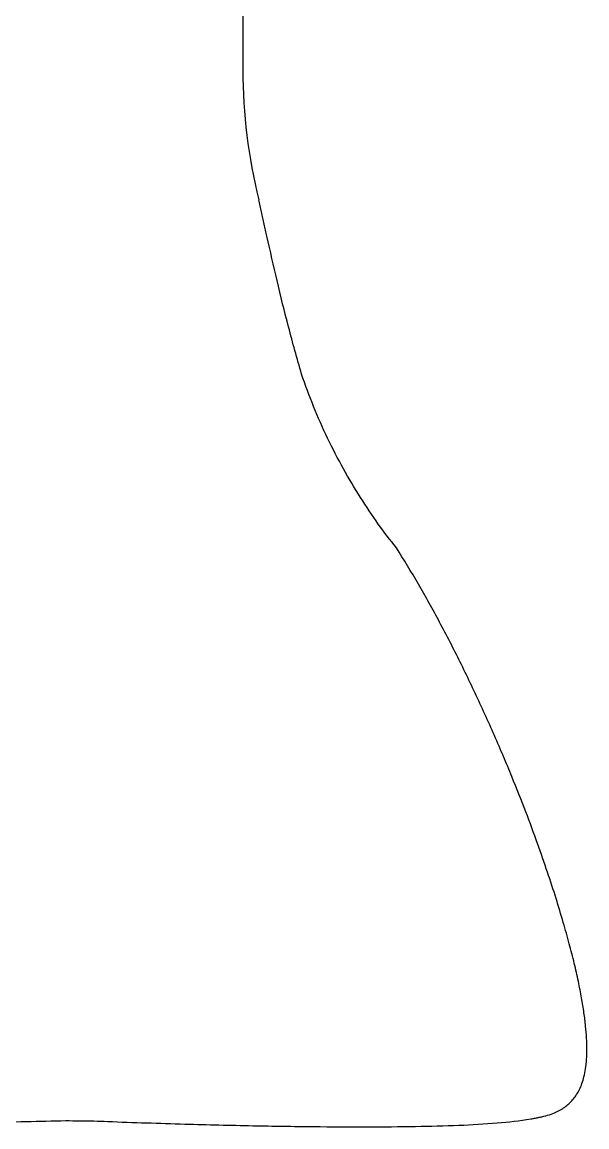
# Model space of a CAD drawing. Header units: millimetres. Extents: x 156850 to 204135, y 56350 to 74150.
# Drawn here: x 174329.7 to 174414, y 60033.4 to 60198.2 of the extents above; entities that cross this region are included whole.
import ezdxf

# ---------------------------------------------------------------- set-up
doc = ezdxf.new("R2010")
doc.units = ezdxf.units.MM
doc.header["$LTSCALE"] = 150
doc.layers.add('-----33 Equipment', color=5, linetype='Continuous')

# ---------------------------------------------------------------- blocks, each defined once
blk = doc.blocks.new('X-2F-PLAN$0$A$C73FA2420')
at = {"color": 0, "linetype": 'Continuous'}
blk.add_line((460.74, 1275.64), (436.74, 1275.64), dxfattribs=at)
blk.add_arc((436.74, 1195.61), 80.03, 90, 103.975, dxfattribs=at)
for points, start_tangent, end_tangent in [([(283.01, 1362.7), (282.09, 1358.46), (281.32, 1353.94), (280.7, 1349.15), (280.22, 1344.08), (279.89, 1338.71), (279.7, 1333.05), (279.63, 1327.07), (279.67, 1320.75), (279.79, 1314.27), (279.94, 1307.97), (280.07, 1302.08)], (-0.234668, -0.972076), (0.019605, -0.999808)), ([(280.07, 1302.08), (280.06, 1299.99), (280.02, 1297.89), (279.95, 1295.79)], (-0.00164, -0.999999), (-0.038616, -0.999254)), ([(279.95, 1295.79), (279.57, 1284.29), (279.32, 1274.15), (279.19, 1265.11), (279.15, 1257.1), (279.21, 1249.87), (279.39, 1243.41), (279.74, 1237.7), (280.34, 1232.69)], (-0.038624, -0.999254), (0.164025, -0.986456)), ([(391.4, 1266.89), (398.43, 1268.83), (405.37, 1270.55), (411.95, 1272.05)], (0.960313, 0.278923), (0.976081, 0.217409)), ([(411.95, 1272.05), (413.76, 1272.45), (415.58, 1272.86), (417.41, 1273.27)], (0.976081, 0.217408), (0.976263, 0.216588)), ([(365.5, 1252.75), (369.04, 1255.44), (372.98, 1258.09), (377.28, 1260.64), (381.83, 1263), (386.57, 1265.09), (391.4, 1266.89)], (0.779073, 0.626933), (0.947424, 0.319982)), ([(335.9, 1237.42), (342.29, 1240.28), (348.46, 1243.23), (354.4, 1246.29), (360.08, 1249.46), (365.5, 1252.75)], (0.91809, 0.396373), (0.844713, 0.53522)), ([(331.37, 1235.52), (332.88, 1236.14), (334.39, 1236.78), (335.9, 1237.42)], (0.925516, 0.378708), (0.918089, 0.396374)), ([(280.66, 1231.03), (280.96, 1229.9), (281.33, 1228.95), (281.75, 1228.15), (282.21, 1227.47), (282.73, 1226.87), (283.3, 1226.34), (283.96, 1225.86), (284.72, 1225.44), (285.6, 1225.07), (286.62, 1224.76), (287.82, 1224.52), (289.21, 1224.37), (290.73, 1224.32), (292.37, 1224.37), (294.17, 1224.51), (296.16, 1224.76), (298.37, 1225.12), (300.83, 1225.6), (303.53, 1226.21), (306.45, 1226.95), (309.64, 1227.85), (313.19, 1228.92), (317.11, 1230.2), (321.38, 1231.68), (326.1, 1233.43), (331.37, 1235.52)], (0.215801, -0.976437), (0.925512, 0.378718)), ([(280.34, 1232.69), (280.44, 1232.13), (280.54, 1231.58), (280.66, 1231.03)], (0.16422, -0.986424), (0.215837, -0.976429))]:
    blk.add_spline(points, degree=3, dxfattribs=dict(at, start_tangent=start_tangent, end_tangent=end_tangent))
blk = doc.blocks.new('X-2F-PLAN$0$zw$C47F')
at = {"layer": '-----33 Equipment'}
blk.add_blockref('X-2F-PLAN$0$A$C73FA2420', (2898.05, 848.02), dxfattribs=at)

msp = doc.modelspace()

# ---------------------------------------------------------------- block references
at = {"layer": '-----33 Equipment', "rotation": 90.00000000000001}
msp.add_blockref('X-2F-PLAN$0$zw$C47F', (176486.3, 56856.22), dxfattribs=at)

doc.saveas('drawing.dxf')
